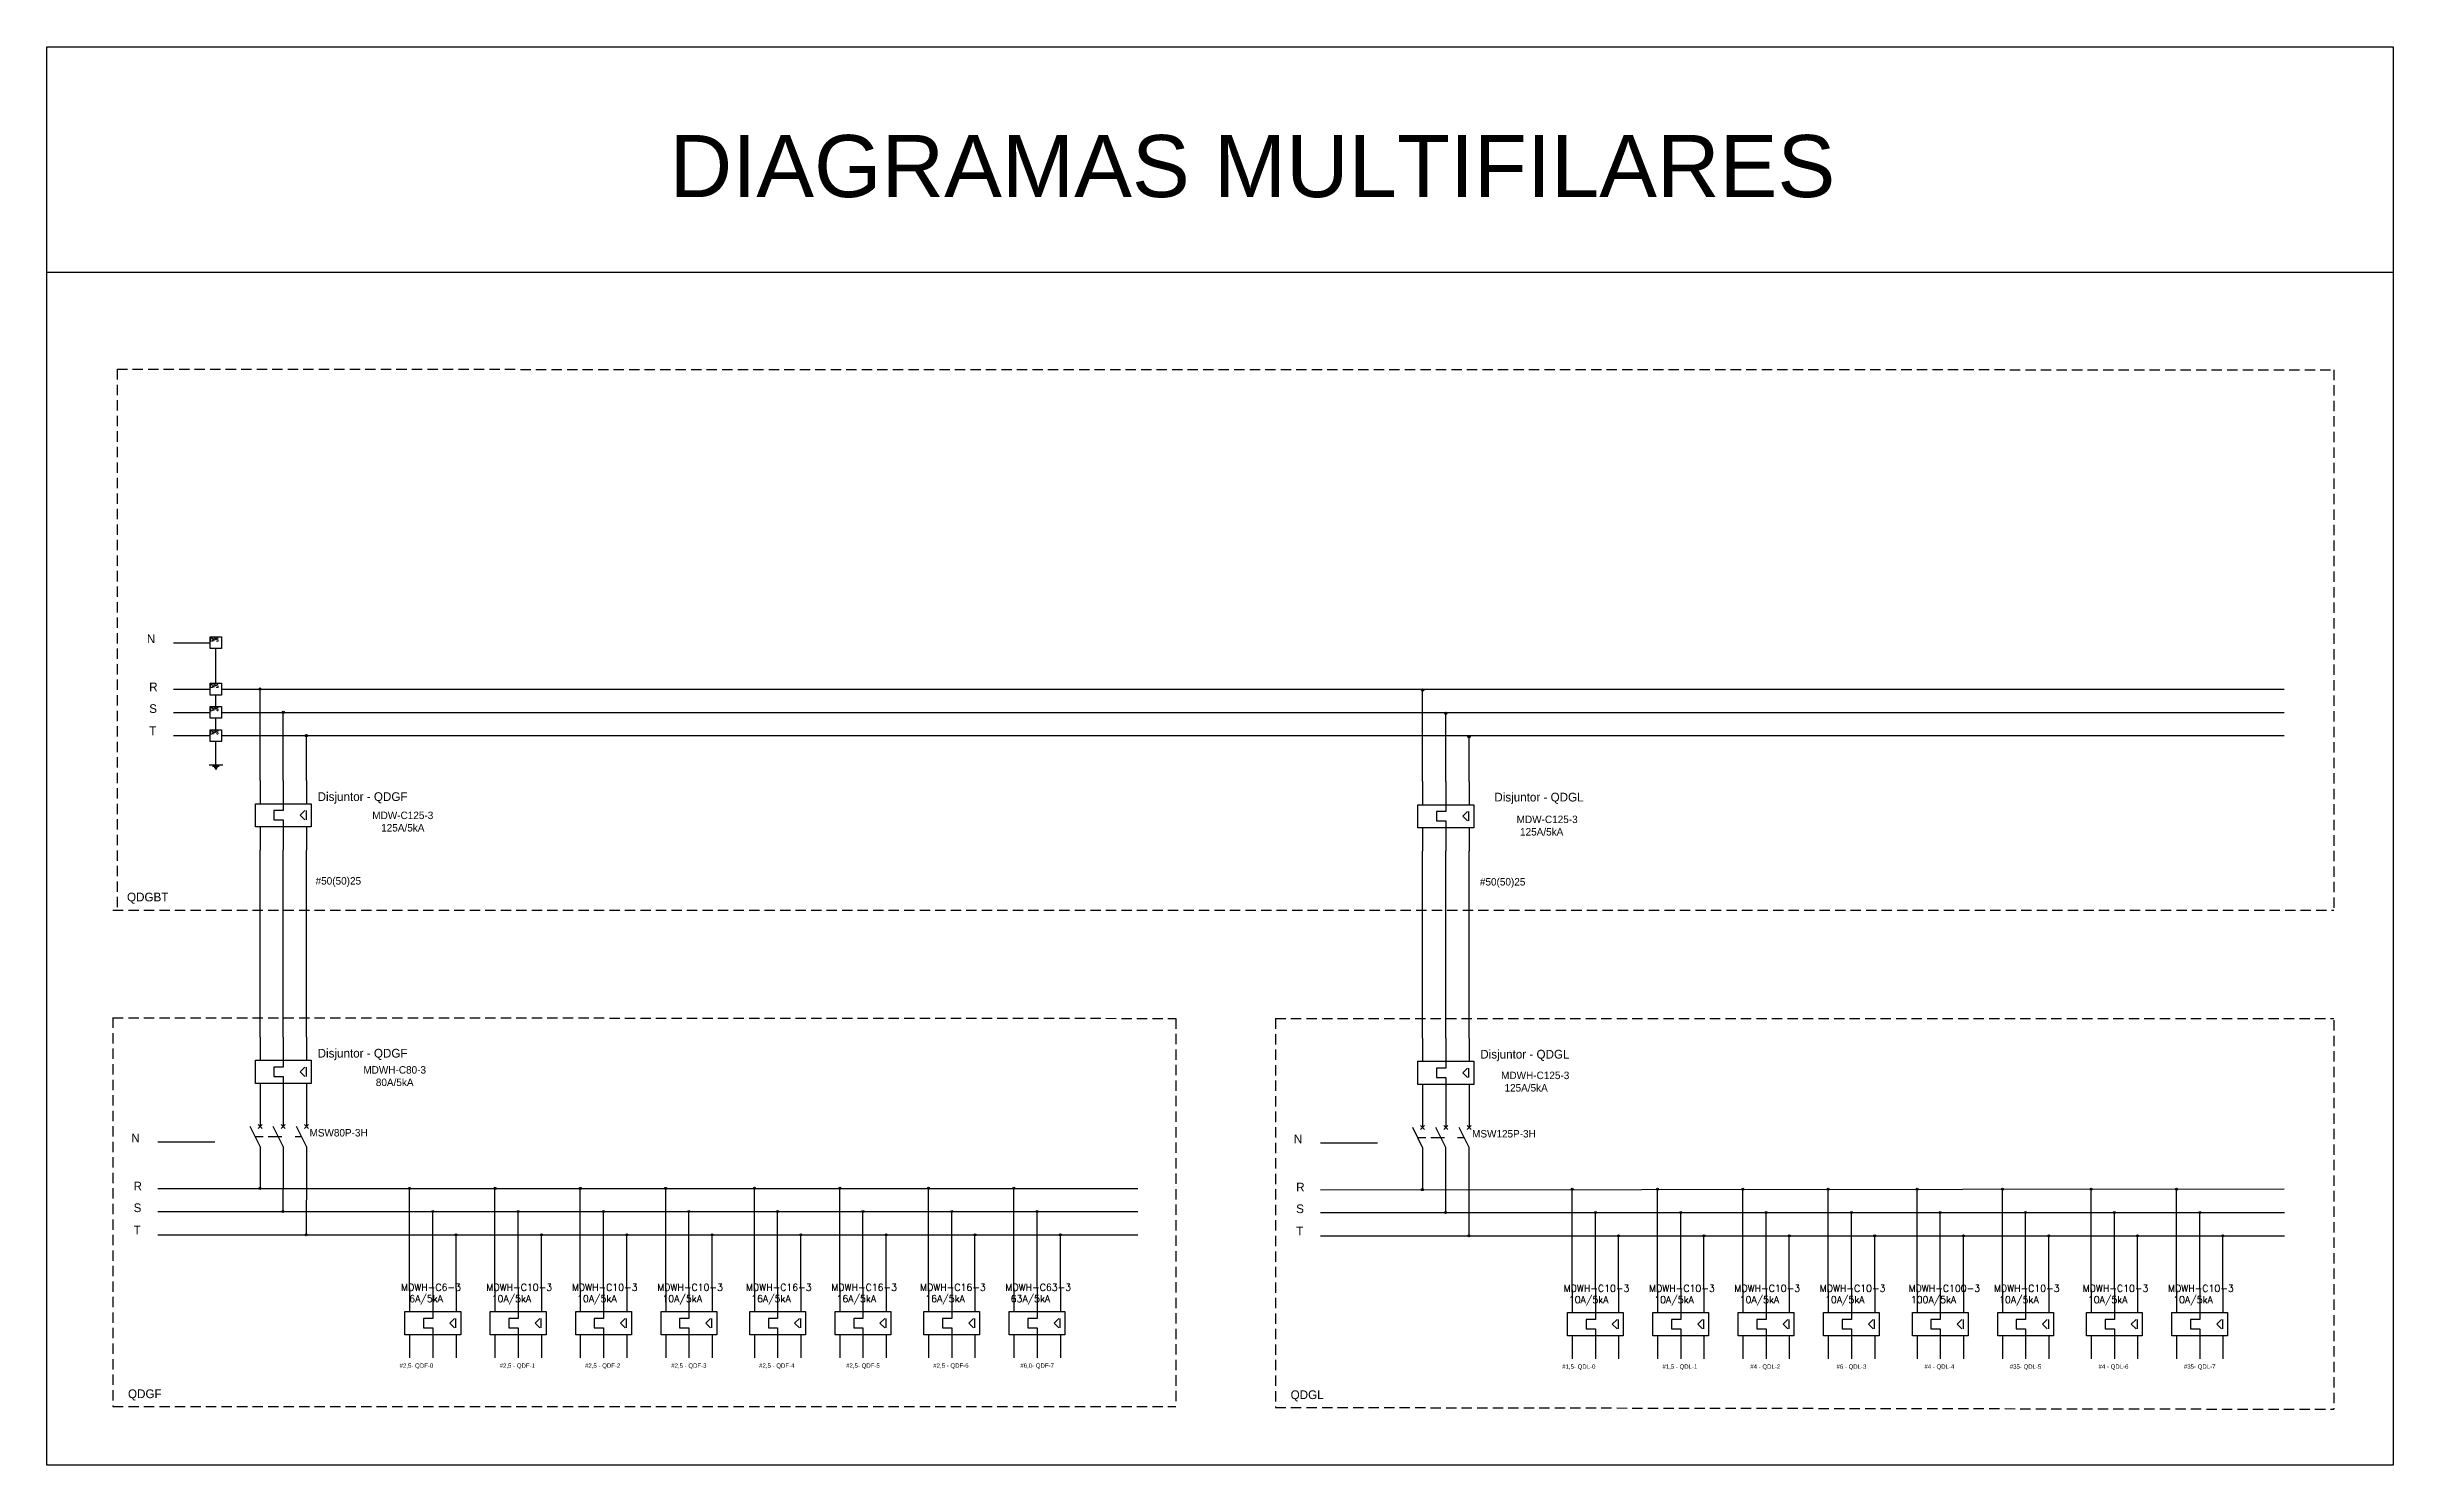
# Model space of a CAD drawing. Extents: x 196 to 487, y -28 to 149.
# Drawn here: x 429.9 to 486.6, y 113.1 to 147.4 of the extents above; entities that cross this region are included whole.
import ezdxf

# ---------------------------------------------------------------- set-up
doc = ezdxf.new("R2010")
doc.units = 0
doc.header["$MEASUREMENT"] = 0
doc.linetypes.add('CONTINU', pattern=[0])
doc.linetypes.add('HIDDEN', pattern=[0.375, 0.25, -0.125])
doc.layers.get('0').update_dxf_attribs({"linetype": 'CONTINUOUS'})
for name, color, linetype in [('DIAGRAMAS', 254, 'CONTINUOUS'), ('TRIFILAR TEXTO', 4, 'CONTINUOUS'), ('UNIFILAR DESENHO', 50, 'CONTINUOUS')]:
    doc.layers.add(name, color=color, linetype=linetype)
doc.layers.add('TRIFILAR DESENHO', color=2, linetype='CONTINUOUS', plot=False)
doc.styles.add('ARIAL', font='arial.ttf')
doc.styles.add('ROMANS', font='romans')
doc.styles.add('STYLE1', font='romans.shx')

# ---------------------------------------------------------------- blocks, each defined once
blk = doc.blocks.new('热件触点')
at = {"ltscale": 50}
for p, q in [((-10, 30), (-10, 20)), ((0, 30), (0, 20)), ((10, 30), (10, 20)), ((-4, 17), (-4, 13)), ((0, 17), (-4, 17)), ((-4, 13), (0, 13)), ((0, 20), (0, 17)), ((0, 13), (0, 10)), ((-10, 10), (-10, 0)), ((0, 10), (0, 0)), ((10, 10), (10, 0))]:
    blk.add_line(p, q, dxfattribs=at)
blk.add_lwpolyline([(-12, 20), (12, 20), (12, 10), (-12, 10)], close=True)

msp = doc.modelspace()

# ---------------------------------------------------------------- hatches: boundary and pattern name
at = {"layer": 'TRIFILAR DESENHO', "ltscale": 50}
for points in [[(435.035, 131.895, 1), (434.979, 131.895, 1)], [(463.134, 131.871, 1), (463.078, 131.871, 1)], [(435.596, 131.334, 1), (435.54, 131.334, 1)], [(463.695, 131.31, 1), (463.639, 131.31, 1)], [(436.157, 130.773, 1), (436.101, 130.773, 1)], [(464.256, 130.749, 1), (464.2, 130.749, 1)], [(435.024, 119.833, 1), (434.976, 119.833, 1)], [(438.646, 119.833, 1), (438.598, 119.833, 1)], [(440.709, 119.833, 1), (440.661, 119.833, 1)], [(442.772, 119.833, 1), (442.724, 119.833, 1)], [(444.835, 119.833, 1), (444.787, 119.833, 1)], [(446.981, 119.834, 1), (446.932, 119.834, 1)], [(449.044, 119.834, 1), (448.996, 119.834, 1)], [(451.189, 119.834, 1), (451.141, 119.834, 1)], [(453.252, 119.834, 1), (453.204, 119.834, 1)], [(463.123, 119.801, 1), (463.075, 119.801, 1)], [(466.745, 119.81, 1), (466.697, 119.81, 1)], [(468.808, 119.81, 1), (468.76, 119.81, 1)], [(470.871, 119.81, 1), (470.823, 119.81, 1)], [(472.934, 119.81, 1), (472.886, 119.81, 1)], [(475.08, 119.81, 1), (475.032, 119.81, 1)], [(477.143, 119.81, 1), (477.095, 119.81, 1)], [(479.288, 119.81, 1), (479.24, 119.81, 1)], [(481.351, 119.81, 1), (481.303, 119.81, 1)], [(435.584, 119.272, 1), (435.536, 119.272, 1)], [(439.207, 119.272, 1), (439.159, 119.272, 1)], [(441.27, 119.272, 1), (441.222, 119.272, 1)], [(443.333, 119.272, 1), (443.285, 119.272, 1)], [(445.396, 119.272, 1), (445.348, 119.272, 1)], [(447.541, 119.272, 1), (447.493, 119.272, 1)], [(449.604, 119.272, 1), (449.556, 119.272, 1)], [(451.75, 119.273, 1), (451.702, 119.273, 1)], [(453.813, 119.273, 1), (453.765, 119.273, 1)], [(463.684, 119.249, 1), (463.635, 119.249, 1)], [(467.306, 119.249, 1), (467.258, 119.249, 1)], [(469.369, 119.249, 1), (469.321, 119.249, 1)], [(471.432, 119.249, 1), (471.384, 119.249, 1)], [(473.495, 119.249, 1), (473.447, 119.249, 1)], [(475.64, 119.249, 1), (475.592, 119.249, 1)], [(477.704, 119.249, 1), (477.655, 119.249, 1)], [(479.849, 119.249, 1), (479.801, 119.249, 1)], [(481.912, 119.249, 1), (481.864, 119.249, 1)], [(436.145, 118.712, 1), (436.097, 118.712, 1)], [(439.768, 118.712, 1), (439.72, 118.712, 1)], [(441.831, 118.712, 1), (441.783, 118.712, 1)], [(443.894, 118.712, 1), (443.846, 118.712, 1)], [(445.957, 118.712, 1), (445.909, 118.712, 1)], [(448.102, 118.712, 1), (448.054, 118.712, 1)], [(450.165, 118.712, 1), (450.117, 118.712, 1)], [(452.311, 118.712, 1), (452.263, 118.712, 1)], [(454.374, 118.712, 1), (454.326, 118.712, 1)], [(464.244, 118.688, 1), (464.196, 118.688, 1)], [(467.867, 118.688, 1), (467.819, 118.688, 1)], [(469.93, 118.688, 1), (469.882, 118.688, 1)], [(471.993, 118.688, 1), (471.945, 118.688, 1)], [(474.056, 118.688, 1), (474.008, 118.688, 1)], [(476.201, 118.688, 1), (476.153, 118.688, 1)], [(478.264, 118.688, 1), (478.216, 118.688, 1)], [(480.41, 118.688, 1), (480.362, 118.688, 1)], [(482.473, 118.688, 1), (482.425, 118.688, 1)]]:
    msp.add_hatch(color=256, dxfattribs=at).paths.add_polyline_path(points)

# ---------------------------------------------------------------- linework, layer by layer
at = {"layer": 'DIAGRAMAS', "linetype": 'Continuous'}
msp.add_line((429.856, 141.97), (486.561, 141.97), dxfattribs=at)
msp.add_lwpolyline([(429.856, 147.413), (486.561, 147.413), (486.561, 113.147), (429.856, 113.147)], close=True, dxfattribs=at)
at = {"layer": 'TRIFILAR DESENHO', "linetype": 'HIDDEN'}
for p, q in [((431.552, 139.625), (431.551, 126.558)), ((431.551, 139.625), (485.129, 139.613)), ((485.129, 139.613), (485.128, 126.558)), ((431.45, 126.558), (485.128, 126.554)), ((431.45, 123.959), (431.45, 114.564)), ((431.45, 123.957), (457.141, 123.94)), ((457.141, 123.94), (457.141, 114.564)), ((459.549, 123.936), (459.549, 114.54)), ((459.549, 123.934), (485.129, 123.934)), ((485.129, 123.894), (485.129, 114.496)), ((431.45, 114.564), (457.141, 114.564)), ((459.549, 114.54), (485.129, 114.496))]:
    msp.add_line(p, q, dxfattribs=at)
at = {"layer": 'TRIFILAR DESENHO', "ltscale": 50}
for p, q in [((432.913, 133.017), (433.801, 133.017)), ((432.913, 131.895), (433.801, 131.895)), ((434.079, 131.895), (483.932, 131.895)), ((432.913, 131.334), (433.801, 131.334)), ((434.079, 131.334), (483.932, 131.334)), ((432.913, 130.773), (433.801, 130.773)), ((434.079, 130.773), (483.932, 130.773)), ((432.536, 120.955), (433.918, 120.955)), ((460.635, 120.931), (462.017, 120.931)), ((432.536, 119.833), (456.22, 119.833)), ((460.635, 119.798), (483.932, 119.821)), ((432.536, 119.272), (456.22, 119.272)), ((460.635, 119.249), (483.933, 119.248)), ((432.536, 118.712), (456.22, 118.712)), ((460.635, 118.688), (483.933, 118.688))]:
    msp.add_line(p, q, dxfattribs=at)
at = {"layer": 'TRIFILAR DESENHO', "linetype": 'CONTINU'}
for p, q in [((433.94, 132.036), (433.94, 132.875)), ((433.94, 131.475), (433.94, 131.753)), ((433.94, 130.914), (433.94, 131.192)), ((433.94, 130.068), (433.94, 130.632)), ((435.977, 128.848), (436.092, 128.96)), ((435.977, 128.848), (436.092, 128.736)), ((436.126, 128.736), (436.126, 128.96)), ((464.076, 128.824), (464.191, 128.936)), ((464.076, 128.824), (464.191, 128.712)), ((464.225, 128.712), (464.225, 128.936)), ((435.977, 122.648), (436.092, 122.76)), ((435.977, 122.648), (436.092, 122.535)), ((436.126, 122.535), (436.126, 122.76)), ((464.076, 122.624), (464.191, 122.736)), ((464.076, 122.624), (464.191, 122.512)), ((464.225, 122.512), (464.225, 122.736)), ((435.007, 120.366), (435.007, 119.833)), ((435.568, 120.366), (435.56, 119.272)), ((436.129, 120.366), (436.121, 118.736)), ((439.592, 116.575), (439.707, 116.687)), ((439.592, 116.575), (439.707, 116.463)), ((439.741, 116.463), (439.741, 116.687)), ((441.655, 116.575), (441.77, 116.687)), ((441.655, 116.575), (441.77, 116.463)), ((441.804, 116.463), (441.804, 116.687)), ((443.718, 116.575), (443.833, 116.687)), ((443.718, 116.575), (443.833, 116.463)), ((443.867, 116.463), (443.867, 116.687)), ((445.782, 116.575), (445.896, 116.687)), ((445.782, 116.575), (445.896, 116.463)), ((445.93, 116.463), (445.93, 116.687)), ((447.927, 116.575), (448.042, 116.687)), ((447.927, 116.575), (448.042, 116.463)), ((448.076, 116.463), (448.076, 116.687)), ((449.99, 116.575), (450.105, 116.687)), ((449.99, 116.575), (450.105, 116.463)), ((450.139, 116.463), (450.139, 116.687)), ((452.136, 116.576), (452.25, 116.688)), ((452.136, 116.576), (452.25, 116.463)), ((452.285, 116.463), (452.285, 116.688)), ((454.199, 116.576), (454.313, 116.688)), ((454.199, 116.576), (454.313, 116.463)), ((454.348, 116.463), (454.348, 116.688)), ((467.691, 116.551), (467.806, 116.664)), ((467.691, 116.551), (467.806, 116.439)), ((467.84, 116.439), (467.84, 116.664)), ((469.754, 116.551), (469.869, 116.664)), ((469.754, 116.551), (469.869, 116.439)), ((469.903, 116.439), (469.903, 116.664)), ((471.817, 116.551), (471.932, 116.664)), ((471.817, 116.551), (471.932, 116.439)), ((471.966, 116.439), (471.966, 116.664)), ((473.881, 116.551), (473.995, 116.664)), ((473.881, 116.551), (473.995, 116.439)), ((474.03, 116.439), (474.03, 116.664)), ((476.026, 116.551), (476.141, 116.664)), ((476.026, 116.551), (476.141, 116.439)), ((476.175, 116.439), (476.175, 116.664)), ((478.089, 116.551), (478.204, 116.664)), ((478.089, 116.551), (478.204, 116.439)), ((478.238, 116.439), (478.238, 116.664)), ((480.235, 116.552), (480.349, 116.664)), ((480.235, 116.552), (480.349, 116.44)), ((480.384, 116.44), (480.384, 116.664)), ((482.298, 116.552), (482.412, 116.664)), ((482.298, 116.552), (482.412, 116.44)), ((482.447, 116.44), (482.447, 116.664))]:
    msp.add_line(p, q, dxfattribs=at)
at = {"layer": 'TRIFILAR DESENHO'}
for p, q in [((435.007, 129.689), (435.007, 131.895)), ((463.106, 129.665), (463.106, 131.871)), ((435.568, 129.689), (435.568, 131.334)), ((463.667, 129.665), (463.667, 131.31)), ((436.129, 129.689), (436.129, 130.773)), ((464.228, 129.665), (464.228, 130.749)), ((435.007, 123.489), (435.007, 128.006)), ((435.568, 123.489), (435.568, 128.006)), ((436.129, 123.489), (436.129, 128.006)), ((463.106, 123.465), (463.106, 127.982)), ((463.667, 123.465), (463.667, 127.982)), ((464.228, 123.465), (464.228, 127.982)), ((434.959, 121.374), (435.055, 121.278)), ((435.055, 121.374), (434.959, 121.278)), ((435.007, 121.806), (435.007, 121.326)), ((435.52, 121.374), (435.616, 121.278)), ((435.616, 121.374), (435.52, 121.278)), ((435.568, 121.806), (435.568, 121.326)), ((436.081, 121.374), (436.177, 121.278)), ((436.177, 121.374), (436.081, 121.278)), ((436.129, 121.806), (436.129, 121.326)), ((463.058, 121.35), (463.154, 121.254)), ((463.154, 121.35), (463.058, 121.254)), ((463.106, 121.782), (463.106, 121.302)), ((463.619, 121.35), (463.715, 121.254)), ((463.715, 121.35), (463.619, 121.254)), ((463.667, 121.782), (463.667, 121.302)), ((464.18, 121.35), (464.276, 121.254)), ((464.276, 121.35), (464.18, 121.254)), ((464.228, 121.782), (464.228, 121.302)), ((435.007, 120.846), (434.767, 121.326)), ((434.887, 121.086), (435.085, 121.086)), ((435.007, 120.846), (435.007, 120.366)), ((435.202, 121.086), (435.537, 121.086)), ((435.568, 120.846), (435.328, 121.326)), ((435.568, 120.846), (435.568, 120.366)), ((435.852, 121.086), (436.009, 121.086)), ((436.129, 120.846), (435.889, 121.326)), ((436.129, 120.846), (436.129, 120.366)), ((463.106, 120.822), (462.866, 121.302)), ((462.986, 121.062), (463.184, 121.062)), ((463.099, 120.817), (463.099, 119.801)), ((463.302, 121.062), (463.636, 121.062)), ((463.667, 120.822), (463.427, 121.302)), ((463.66, 120.817), (463.66, 119.249)), ((463.951, 121.062), (464.108, 121.062)), ((464.228, 120.822), (463.988, 121.302)), ((464.22, 120.817), (464.22, 118.688)), ((438.622, 117.417), (438.622, 119.833)), ((440.685, 117.417), (440.685, 119.833)), ((442.748, 117.417), (442.748, 119.833)), ((444.811, 117.417), (444.811, 119.833)), ((446.956, 117.417), (446.956, 119.833)), ((449.02, 117.417), (449.02, 119.833)), ((451.165, 117.417), (451.165, 119.834)), ((453.228, 117.417), (453.228, 119.834)), ((466.721, 117.393), (466.721, 119.81)), ((468.784, 117.393), (468.784, 119.81)), ((470.847, 117.393), (470.847, 119.81)), ((472.91, 117.393), (472.91, 119.81)), ((475.056, 117.393), (475.056, 119.81)), ((477.119, 117.393), (477.119, 119.81)), ((479.264, 117.393), (479.264, 119.81)), ((481.327, 117.393), (481.327, 119.81)), ((439.183, 117.417), (439.183, 119.272)), ((441.246, 117.417), (441.246, 119.272)), ((443.309, 117.417), (443.309, 119.272)), ((445.372, 117.417), (445.372, 119.272)), ((447.517, 117.417), (447.517, 119.272)), ((449.58, 117.417), (449.58, 119.272)), ((451.726, 117.417), (451.726, 119.273)), ((453.789, 117.417), (453.789, 119.273)), ((467.282, 117.393), (467.282, 119.249)), ((469.345, 117.393), (469.345, 119.248)), ((471.408, 117.393), (471.408, 119.249)), ((473.471, 117.393), (473.471, 119.249)), ((475.616, 117.393), (475.616, 119.249)), ((477.679, 117.393), (477.679, 119.249)), ((479.825, 117.393), (479.825, 119.249)), ((481.888, 117.393), (481.888, 119.249)), ((439.183, 117.417), (439.183, 118.712)), ((439.744, 117.417), (439.744, 118.712)), ((441.807, 117.417), (441.807, 118.712)), ((443.309, 117.417), (443.309, 118.712)), ((443.87, 117.417), (443.87, 118.712)), ((445.372, 117.417), (445.372, 118.712)), ((445.933, 117.417), (445.933, 118.712)), ((447.517, 117.417), (447.517, 118.712)), ((448.078, 117.417), (448.078, 118.712)), ((449.58, 117.417), (449.58, 118.712)), ((450.141, 117.417), (450.141, 118.712)), ((451.726, 117.417), (451.726, 118.712)), ((452.287, 117.417), (452.287, 118.712)), ((453.789, 117.417), (453.789, 118.712)), ((454.35, 117.417), (454.35, 118.712)), ((467.282, 117.393), (467.282, 118.688)), ((467.843, 117.393), (467.843, 118.688)), ((469.906, 117.393), (469.906, 118.688)), ((471.408, 117.393), (471.408, 118.688)), ((471.969, 117.393), (471.969, 118.688)), ((473.471, 117.393), (473.471, 118.688)), ((474.032, 117.393), (474.032, 118.688)), ((475.616, 117.393), (475.616, 118.688)), ((476.177, 117.393), (476.177, 118.688)), ((477.679, 117.393), (477.679, 118.688)), ((478.24, 117.393), (478.24, 118.688)), ((479.825, 117.393), (479.825, 118.688)), ((480.386, 117.393), (480.386, 118.688)), ((481.888, 117.393), (481.888, 118.688)), ((482.449, 117.393), (482.449, 118.688))]:
    msp.add_line(p, q, dxfattribs=at)
at = {"layer": 'TRIFILAR DESENHO', "ltscale": 50}
for centre, radius in [((435.007, 131.895), 0.028), ((463.106, 131.871), 0.028), ((435.568, 131.334), 0.028), ((463.667, 131.31), 0.028), ((436.129, 130.773), 0.028), ((464.228, 130.749), 0.028), ((435, 119.833), 0.024), ((438.622, 119.833), 0.024), ((440.685, 119.833), 0.024), ((442.748, 119.833), 0.024), ((444.811, 119.833), 0.024), ((446.956, 119.834), 0.024), ((449.02, 119.834), 0.024), ((451.165, 119.834), 0.024), ((453.228, 119.834), 0.024), ((463.099, 119.801), 0.024), ((466.721, 119.81), 0.024), ((468.784, 119.81), 0.024), ((470.847, 119.81), 0.024), ((472.91, 119.81), 0.024), ((475.056, 119.81), 0.024), ((477.119, 119.81), 0.024), ((479.264, 119.81), 0.024), ((481.327, 119.81), 0.024), ((435.56, 119.272), 0.024), ((439.183, 119.272), 0.024), ((441.246, 119.272), 0.024), ((443.309, 119.272), 0.024), ((445.372, 119.272), 0.024), ((447.517, 119.272), 0.024), ((449.58, 119.272), 0.024), ((451.726, 119.273), 0.024), ((453.789, 119.273), 0.024), ((463.66, 119.249), 0.024), ((467.282, 119.249), 0.024), ((469.345, 119.249), 0.024), ((471.408, 119.249), 0.024), ((473.471, 119.249), 0.024), ((475.616, 119.249), 0.024), ((477.679, 119.249), 0.024), ((479.825, 119.249), 0.024), ((481.888, 119.249), 0.024), ((436.121, 118.712), 0.024), ((439.744, 118.712), 0.024), ((441.807, 118.712), 0.024), ((443.87, 118.712), 0.024), ((445.933, 118.712), 0.024), ((448.078, 118.712), 0.024), ((450.141, 118.712), 0.024), ((452.287, 118.712), 0.024), ((454.35, 118.712), 0.024), ((464.22, 118.688), 0.024), ((467.843, 118.688), 0.024), ((469.906, 118.688), 0.024), ((471.969, 118.688), 0.024), ((474.032, 118.688), 0.024), ((476.177, 118.688), 0.024), ((478.24, 118.688), 0.024), ((480.386, 118.688), 0.024), ((482.449, 118.688), 0.024)]:
    msp.add_circle(centre, radius, dxfattribs=at)
at = {"layer": 'TRIFILAR TEXTO'}
for points in [[(433.801, 133.158), (434.079, 133.158), (434.079, 132.875), (433.801, 132.875)], [(433.801, 132.036), (434.079, 132.036), (434.079, 131.753), (433.801, 131.753)], [(433.801, 131.475), (434.079, 131.475), (434.079, 131.192), (433.801, 131.192)], [(433.801, 130.914), (434.079, 130.914), (434.079, 130.632), (433.801, 130.632)]]:
    msp.add_lwpolyline(points, close=True, dxfattribs=at)
at = {"layer": 'UNIFILAR DESENHO'}
for p, q in [((433.775, 130.068), (434.105, 130.068)), ((433.858, 130.035), (434.022, 130.035)), ((433.899, 130.002), (433.981, 130.002)), ((433.919, 129.969), (433.961, 129.969))]:
    msp.add_line(p, q, dxfattribs=at)

# ---------------------------------------------------------------- block references
at = {"layer": 'TRIFILAR DESENHO', "ltscale": 50, "xscale": 0.05609151393711315, "yscale": 0.05609151393711315, "zscale": 0.05609151393711315}
for p in [(435.568, 128.006), (463.667, 127.982), (435.568, 121.806), (463.667, 121.782), (439.183, 115.734), (441.246, 115.734), (443.309, 115.734), (445.372, 115.734), (447.517, 115.734), (449.58, 115.734), (451.726, 115.734), (453.789, 115.734), (467.282, 115.71), (469.345, 115.71), (471.408, 115.71), (473.471, 115.71), (475.616, 115.71), (477.679, 115.71), (479.825, 115.71), (481.888, 115.71)]:
    msp.add_blockref('热件触点', p, dxfattribs=at)

# ---------------------------------------------------------------- texts
at = {"layer": 'DIAGRAMAS', "linetype": 'Continuous', "insert": (444.905, 145.284), "char_height": 1.5, "attachment_point": 1, "style": 'ARIAL'}
msp.add_mtext_dynamic_manual_height_columns('DIAGRAMAS MULTIFILARES', width=31.60462, gutter_width=0.4, heights=[0], dxfattribs=at)
at = {"layer": 'TRIFILAR DESENHO', "ltscale": 50}
for s, p in [('N', (432.272, 133.008)), ('R', (432.328, 131.844)), ('T', (432.328, 130.783)), ('S', (432.328, 131.32)), ('N', (431.895, 120.947)), ('N', (459.994, 120.923)), ('R', (431.951, 119.783)), ('R', (460.05, 119.759)), ('S', (431.951, 119.259)), ('S', (460.05, 119.235)), ('T', (431.951, 118.722)), ('T', (460.05, 118.698))]:
    msp.add_text(s, height=0.21, dxfattribs=at).set_placement(p)
at = {"layer": 'TRIFILAR TEXTO', "style": 'STYLE1'}
for p in [(433.755, 133.054), (433.755, 131.932), (433.755, 131.372), (433.755, 130.811)]:
    msp.add_text(' DPS', height=0.0749, dxfattribs=at).set_placement(p)
at = {"layer": 'TRIFILAR TEXTO', "ltscale": 50}
for s, height, p in [('Disjuntor - QDGF', 0.21034, (436.399, 129.193)), ('Disjuntor - QDGL', 0.21034, (464.839, 129.181)), ('QDGBT', 0.2103, (431.792, 126.767)), ('Disjuntor - QDGF', 0.21034, (436.399, 122.993)), ('Disjuntor - QDGL', 0.21034, (464.499, 122.969)), ('MSW80P-3H ', 0.1801, (436.203, 121.086)), ('MSW125P-3H ', 0.18008, (464.302, 121.062)), ('QDGF', 0.2103, (431.816, 114.764)), ('QDGL', 0.2103, (459.916, 114.741))]:
    msp.add_text(s, height=height, dxfattribs=at).set_placement(p)
at = {"layer": 'TRIFILAR TEXTO', "char_height": 0.18041, "attachment_point": 1}
for s, insert in [('\\pxqc;MDW-C125-3\\P125A/5kA', (437.72, 128.936)), ('\\pxqc;MDWH-C80-3\\P80A/5kA', (437.504, 122.786))]:
    msp.add_mtext(s, dxfattribs=dict(at, insert=insert))
at = {"layer": 'TRIFILAR TEXTO', "attachment_point": 1}
for s, insert, char_height, width in [('MDW-C125-3\\P\\pxqc;125A/5kA', (465.379, 128.839), 0.18041, 1.20898), ('#50(50)25', (436.35, 127.353), 0.1804, 1.20898), ('#50(50)25', (464.49, 127.33), 0.1804, 1.20898), ('MDWH-C125-3\\P\\pxqc;125A/5kA', (465.003, 122.653), 0.18041, 1.20898), ('\\A1;#2,5{\\A0;- QDF-0}', (438.38, 115.603), 0.10583, 1.56418), ('\\A1;\\pxqc;#2,5{\\A0; - QDF-1}', (440.443, 115.603), 0.10583, 1.56418), ('\\A1;\\pxqc;#2,5{\\A0; - QDF-2 }', (442.506, 115.603), 0.10583, 1.56418), ('\\A1;\\pxqc; #2,5{\\A0; - QDF-3}', (444.569, 115.603), 0.10583, 1.56418), ('\\A1;\\pxqc;#2,5{\\A0; - QDF-4}', (446.714, 115.603), 0.10583, 1.56418), ('\\A1;\\pxqc; #2,5{\\A0;- QDF-5}', (448.777, 115.603), 0.10583, 1.56418), ('\\A1;\\pxqc;#2,5{\\A0; - QDF-6}', (450.923, 115.604), 0.10583, 1.56418), ('\\A1;\\pxqc; #6,0{\\A0;- QDF-7}', (452.986, 115.604), 0.10583, 1.56418), ('\\A1;#1,5{\\A0;- QDL-0}', (466.479, 115.579), 0.10583, 1.56418), ('\\A1;\\pxqc;#1,5{\\A0; - QDL-1}', (468.542, 115.579), 0.10583, 1.56418), ('\\A1;\\pxqc;#4{\\A0; - QDL-2 }', (470.605, 115.579), 0.10583, 1.56418), ('\\A1;\\pxqc; #6{\\A0; - QDL-3}', (472.668, 115.579), 0.10583, 1.56418), ('\\A1;\\pxqc;#4{\\A0; - QDL-4}', (474.813, 115.579), 0.10583, 1.56418), ('\\A1;\\pxqc; #35{\\A0;- QDL-5}', (476.876, 115.579), 0.10583, 1.56418), ('\\A1;\\pxqc;#4{\\A0; - QDL-6}', (479.022, 115.58), 0.10583, 1.56418), ('\\A1;\\pxqc; #35{\\A0;- QDL-7}', (481.085, 115.58), 0.10583, 1.56418)]:
    msp.add_mtext(s, dxfattribs=dict(at, insert=insert, char_height=char_height, width=width))
at = {"layer": 'TRIFILAR TEXTO', "char_height": 0.1654, "width": 1.20898, "attachment_point": 1, "style": 'ROMANS'}
for s, insert in [('MDWH-C6-3\\P\\pxqc;6A/5kA', (438.416, 117.525)), ('MDWH-C10-3\\P\\pxqc;10A/5kA', (440.479, 117.525)), ('MDWH-C10-3\\P\\pxqc;10A/5kA', (442.543, 117.525)), ('MDWH-C10-3\\P\\pxqc;10A/5kA', (444.606, 117.525)), ('MDWH-C16-3\\P\\pxqc;16A/5kA', (446.751, 117.525)), ('MDWH-C16-3\\P\\pxqc;16A/5kA', (448.814, 117.525)), ('MDWH-C16-3\\P\\pxqc;16A/5kA', (450.96, 117.525)), ('MDWH-C63-3\\P\\pxqc;63A/5kA', (453.023, 117.525)), ('MDWH-C10-3\\P\\pxqc;10A/5kA', (466.515, 117.501)), ('MDWH-C10-3\\P\\pxqc;10A/5kA', (468.579, 117.501)), ('MDWH-C10-3\\P\\pxqc;10A/5kA', (470.642, 117.501)), ('MDWH-C10-3\\P\\pxqc;10A/5kA', (472.705, 117.501)), ('MDWH-C100-3\\P\\pxqc;100A/5kA', (474.85, 117.501)), ('MDWH-C10-3\\P\\pxqc;10A/5kA', (476.913, 117.501)), ('MDWH-C10-3\\P\\pxqc;10A/5kA', (479.059, 117.501)), ('MDWH-C10-3\\P\\pxqc;10A/5kA', (481.122, 117.501))]:
    msp.add_mtext(s, dxfattribs=dict(at, insert=insert))

doc.saveas('drawing.dxf')
